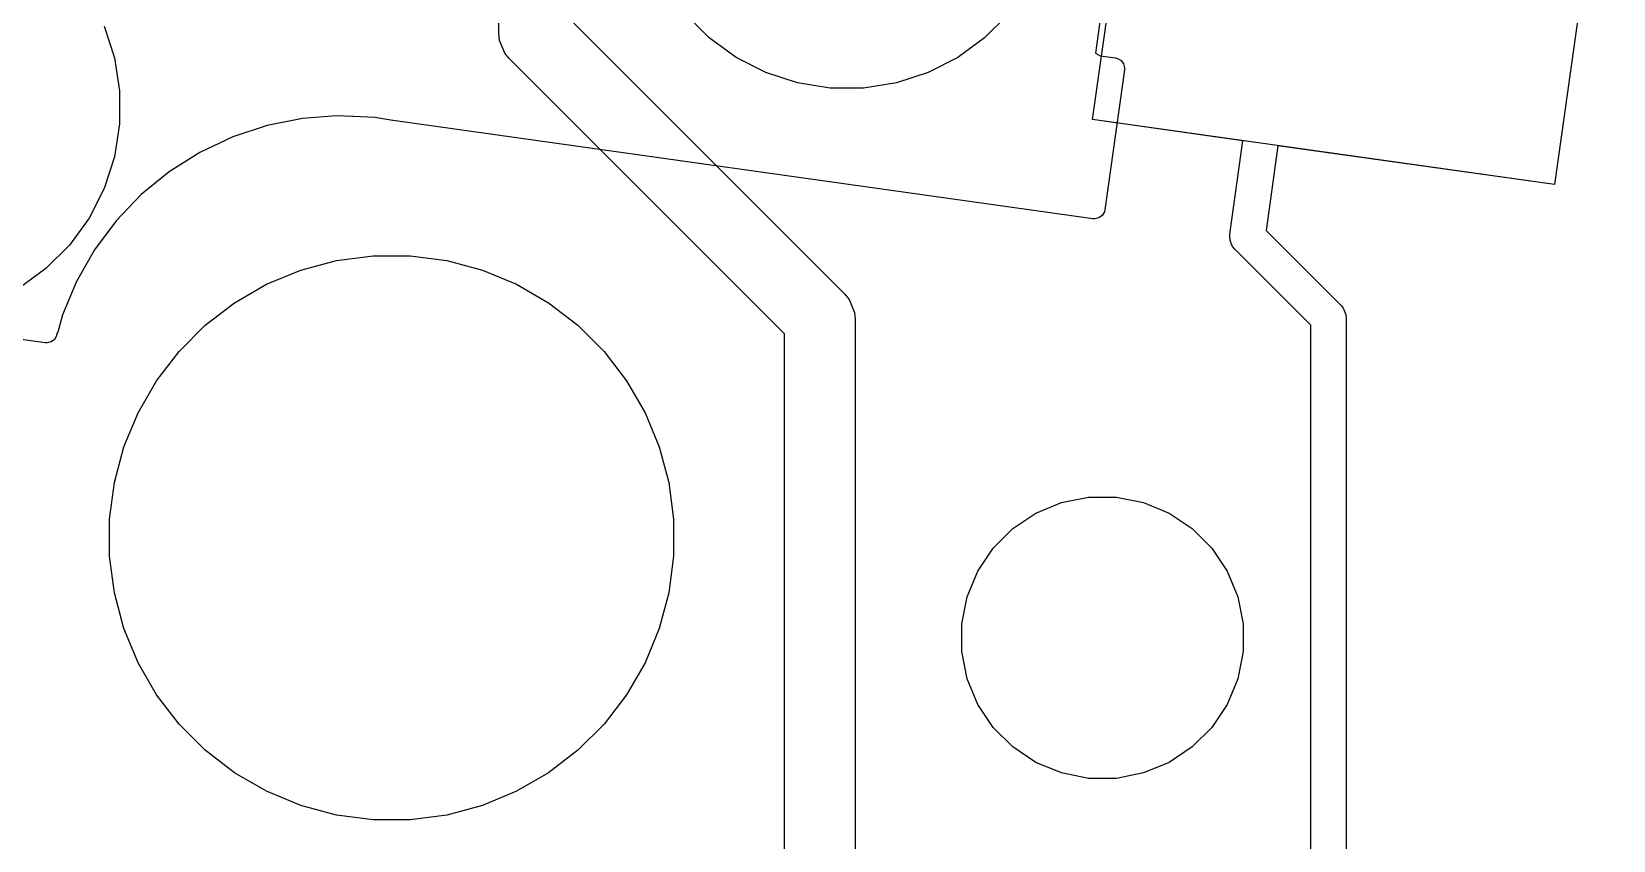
# Model space of a CAD drawing. Header units: millimetres. Extents: x 14 to 286, y -133 to -45.
# Drawn here: x 72.55 to 83.75, y -96.94 to -91.22 of the extents above; entities that cross this region are included whole.
import ezdxf

# ---------------------------------------------------------------- set-up
doc = ezdxf.new("R2010")
doc.units = ezdxf.units.MM
for name, color, linetype, true_color in [('B.Cu', 153, 'CONTINUOUS', 0x4d7fc4), ('B.Mask', 4, 'CONTINUOUS', 0x02ffee), ('B.Paste', 132, 'CONTINUOUS', 0x00c2c2), ('B.Silkscreen', 31, 'CONTINUOUS', 0xe8b2a7), ('F.Mask', 201, 'CONTINUOUS', 0xd864ff), ('F.Silkscreen', 41, 'CONTINUOUS', 0xf2eda1)]:
    doc.layers.add(name, color=color, linetype=linetype, true_color=true_color)

msp = doc.modelspace()

# ---------------------------------------------------------------- linework, layer by layer
at = {"layer": 'B.Cu', "linetype": 'CONTINUOUS'}
for p, q in [((75.8589, -91.232), (75.8589, -87.822853)), ((80.060013, -91.841508), (80.477532, -88.870704)), ((83.745417, -89.329976), (83.327898, -92.30078)), ((76.3589, -91.128446), (78.307576, -93.077123)), ((75.863704, -91.280773), (75.8589, -91.232)), ((75.901033, -91.370893), (75.863704, -91.280773)), ((75.901037, -91.370897), (75.901033, -91.370893)), ((75.932123, -91.408777), (75.901037, -91.370897)), ((77.8808, -93.357453), (75.932123, -91.408777)), ((81.124553, -91.991119), (80.060013, -91.841508)), ((81.031616, -92.652403), (81.124553, -91.991119)), ((81.372121, -92.025913), (81.287857, -92.625481)), ((83.327898, -92.30078), (81.372121, -92.025913)), ((81.030601, -92.676886), (81.031616, -92.652403)), ((81.287857, -92.625481), (81.818289, -93.155912)), ((81.032802, -92.685397), (81.030601, -92.676886)), ((81.032802, -92.694187), (81.032802, -92.685397)), ((81.038852, -92.708792), (81.032802, -92.694187)), ((81.042812, -92.724105), (81.038852, -92.708792)), ((81.048104, -92.731127), (81.042812, -92.724105)), ((81.051467, -92.739246), (81.048104, -92.731127)), ((81.067012, -92.758188), (81.051467, -92.739246)), ((81.6049, -93.296076), (81.067012, -92.758188)), ((78.307576, -93.077123), (78.338662, -93.115002)), ((78.338662, -93.115002), (78.338667, -93.115007)), ((78.338667, -93.115007), (78.375996, -93.205127)), ((78.375996, -93.205127), (78.3808, -93.2539)), ((81.818289, -93.155912), (81.833834, -93.174854)), ((81.833834, -93.174854), (81.852498, -93.219914)), ((81.852498, -93.219914), (81.8549, -93.2443)), ((78.3808, -93.2539), (78.3808, -99.1531)), ((81.6049, -99.423623), (81.6049, -93.296076)), ((81.8549, -93.2443), (81.8549, -99.4754)), ((77.8808, -99.4031), (77.8808, -93.357453))]:
    msp.add_line(p, q, dxfattribs=at)
at = {"layer": 'B.Mask', "linetype": 'CONTINUOUS'}
for p, q in [((80.060013, -91.841508), (80.477532, -88.870704)), ((83.745417, -89.329976), (83.327898, -92.30078)), ((77.348108, -91.263547), (77.181671, -91.09711)), ((79.462889, -91.09711), (79.296452, -91.263547)), ((73.066397, -91.180445), (73.139133, -91.404302)), ((77.538532, -91.401898), (77.348108, -91.263547)), ((79.296452, -91.263547), (79.106028, -91.401898)), ((73.139133, -91.404302), (73.175954, -91.636781)), ((77.748255, -91.508757), (77.538532, -91.401898)), ((79.106028, -91.401898), (78.896305, -91.508757)), ((77.972112, -91.581493), (77.748255, -91.508757)), ((78.896305, -91.508757), (78.672448, -91.581493)), ((73.175954, -91.636781), (73.175954, -91.872159)), ((78.204591, -91.618314), (77.972112, -91.581493)), ((78.439969, -91.618314), (78.204591, -91.618314)), ((78.672448, -91.581493), (78.439969, -91.618314)), ((73.175954, -91.872159), (73.139133, -92.104638)), ((83.327898, -92.30078), (80.060013, -91.841508)), ((73.139133, -92.104638), (73.066397, -92.328495)), ((73.066397, -92.328495), (72.959538, -92.538218)), ((72.959538, -92.538218), (72.821187, -92.728642)), ((72.821187, -92.728642), (72.65475, -92.895079)), ((72.65475, -92.895079), (72.464326, -93.03343)), ((74.457121, -92.90614), (74.709819, -92.838429)), ((74.709819, -92.838429), (74.969194, -92.804282)), ((74.969194, -92.804282), (75.230806, -92.804282)), ((75.230806, -92.804282), (75.490181, -92.838429)), ((75.490181, -92.838429), (75.742879, -92.90614)), ((73.98886, -93.137061), (74.215423, -93.006255)), ((74.215423, -93.006255), (74.457121, -92.90614)), ((75.742879, -92.90614), (75.984577, -93.006255)), ((75.984577, -93.006255), (76.21114, -93.137061)), ((73.781308, -93.29632), (73.98886, -93.137061)), ((76.21114, -93.137061), (76.418692, -93.29632)), ((73.59632, -93.481308), (73.781308, -93.29632)), ((76.418692, -93.29632), (76.60368, -93.481308)), ((73.437061, -93.68886), (73.59632, -93.481308)), ((76.60368, -93.481308), (76.762939, -93.68886)), ((73.306255, -93.915423), (73.437061, -93.68886)), ((76.762939, -93.68886), (76.893745, -93.915423)), ((73.20614, -94.157121), (73.306255, -93.915423)), ((76.893745, -93.915423), (76.99386, -94.157121)), ((73.138429, -94.409819), (73.20614, -94.157121)), ((76.99386, -94.157121), (77.061571, -94.409819)), ((73.104282, -94.669194), (73.138429, -94.409819)), ((77.061571, -94.409819), (77.095718, -94.669194)), ((79.659165, -94.625078), (79.840277, -94.550059)), ((79.840277, -94.550059), (80.032545, -94.511814)), ((80.032545, -94.511814), (80.228579, -94.511814)), ((80.228579, -94.511814), (80.420847, -94.550059)), ((80.420847, -94.550059), (80.601959, -94.625078)), ((73.104282, -94.930806), (73.104282, -94.669194)), ((77.095718, -94.669194), (77.095718, -94.930806)), ((79.496169, -94.733989), (79.659165, -94.625078)), ((80.601959, -94.625078), (80.764955, -94.733989)), ((79.357552, -94.872606), (79.496169, -94.733989)), ((80.764955, -94.733989), (80.903572, -94.872606)), ((79.248641, -95.035602), (79.357552, -94.872606)), ((80.903572, -94.872606), (81.012483, -95.035602)), ((73.138429, -95.190181), (73.104282, -94.930806)), ((77.095718, -94.930806), (77.061571, -95.190181)), ((79.173622, -95.216714), (79.248641, -95.035602)), ((81.012483, -95.035602), (81.087502, -95.216714)), ((73.20614, -95.442879), (73.138429, -95.190181)), ((77.061571, -95.190181), (76.99386, -95.442879)), ((79.135377, -95.408982), (79.173622, -95.216714)), ((81.087502, -95.216714), (81.125747, -95.408982)), ((73.306255, -95.684577), (73.20614, -95.442879)), ((76.99386, -95.442879), (76.893745, -95.684577)), ((79.135377, -95.605016), (79.135377, -95.408982)), ((81.125747, -95.408982), (81.125747, -95.605016)), ((73.437061, -95.91114), (73.306255, -95.684577)), ((76.893745, -95.684577), (76.762939, -95.91114)), ((79.173622, -95.797284), (79.135377, -95.605016)), ((81.125747, -95.605016), (81.087502, -95.797284)), ((79.248641, -95.978396), (79.173622, -95.797284)), ((81.087502, -95.797284), (81.012483, -95.978396)), ((73.59632, -96.118692), (73.437061, -95.91114)), ((76.762939, -95.91114), (76.60368, -96.118692)), ((79.357552, -96.141392), (79.248641, -95.978396)), ((81.012483, -95.978396), (80.903572, -96.141392)), ((73.781308, -96.30368), (73.59632, -96.118692)), ((76.60368, -96.118692), (76.418692, -96.30368)), ((79.496169, -96.280009), (79.357552, -96.141392)), ((80.903572, -96.141392), (80.764955, -96.280009)), ((73.98886, -96.462939), (73.781308, -96.30368)), ((76.418692, -96.30368), (76.21114, -96.462939)), ((79.659165, -96.38892), (79.496169, -96.280009)), ((80.764955, -96.280009), (80.601959, -96.38892)), ((74.215423, -96.593745), (73.98886, -96.462939)), ((76.21114, -96.462939), (75.984577, -96.593745)), ((79.840277, -96.463939), (79.659165, -96.38892)), ((80.032545, -96.502184), (79.840277, -96.463939)), ((80.420847, -96.463939), (80.228579, -96.502184)), ((80.601959, -96.38892), (80.420847, -96.463939)), ((80.228579, -96.502184), (80.032545, -96.502184)), ((74.457121, -96.69386), (74.215423, -96.593745)), ((74.709819, -96.761571), (74.457121, -96.69386)), ((75.742879, -96.69386), (75.490181, -96.761571)), ((75.984577, -96.593745), (75.742879, -96.69386)), ((74.969194, -96.795718), (74.709819, -96.761571)), ((75.230806, -96.795718), (74.969194, -96.795718)), ((75.490181, -96.761571), (75.230806, -96.795718))]:
    msp.add_line(p, q, dxfattribs=at)
at = {"layer": 'B.Paste', "linetype": 'CONTINUOUS'}
for p, q in [((80.060013, -91.841508), (80.477532, -88.870704)), ((83.745417, -89.329976), (83.327898, -92.30078)), ((83.327898, -92.30078), (80.060013, -91.841508))]:
    msp.add_line(p, q, dxfattribs=at)
at = {"layer": 'B.Silkscreen', "linetype": 'CONTINUOUS'}
for p, q in [((80.371038, -89.30511), (80.080798, -91.370278)), ((80.080798, -91.370278), (80.113527, -91.389557)), ((80.113527, -91.389557), (80.222364, -91.404854)), ((80.222364, -91.404854), (80.236653, -91.408317)), ((80.236653, -91.408317), (80.261867, -91.42317)), ((80.261867, -91.42317), (80.279478, -91.44654)), ((80.286196, -91.489562), (80.147022, -92.47983)), ((80.279478, -91.44654), (80.286806, -91.474872)), ((80.286806, -91.474872), (80.286196, -91.489562)), ((74.219171, -91.882928), (73.975718, -91.963369)), ((74.470613, -91.832757), (74.219171, -91.882928)), ((74.707588, -91.815004), (74.470613, -91.832757)), ((74.827023, -91.819625), (74.707588, -91.815004)), ((74.831558, -91.818595), (74.827023, -91.819625)), ((74.982406, -91.825751), (74.831558, -91.818595)), ((75.108755, -91.847451), (74.982406, -91.825751)), ((75.109249, -91.847379), (75.108755, -91.847451)), ((75.110974, -91.847797), (75.109249, -91.847379)), ((80.062314, -92.543662), (75.110974, -91.847797)), ((73.975718, -91.963369), (73.743882, -92.072879)), ((73.743882, -92.072879), (73.527121, -92.209827)), ((73.527121, -92.209827), (73.328665, -92.37217)), ((73.328665, -92.37217), (73.151473, -92.557489)), ((73.151473, -92.557489), (72.998186, -92.763021)), ((80.077003, -92.544271), (80.062314, -92.543662)), ((80.077004, -92.544272), (80.077003, -92.544271)), ((80.077005, -92.544272), (80.077004, -92.544271)), ((80.077004, -92.544271), (80.077004, -92.544272)), ((80.105336, -92.536944), (80.077005, -92.544272)), ((80.128706, -92.519333), (80.105336, -92.536944)), ((80.143559, -92.494119), (80.128706, -92.519333)), ((80.147022, -92.47983), (80.143559, -92.494119)), ((72.998186, -92.763021), (72.87109, -92.985702)), ((72.64815, -93.420342), (69.400071, -92.963854)), ((72.87109, -92.985702), (72.772079, -93.222212)), ((72.772079, -93.222212), (72.737418, -93.345637)), ((72.66284, -93.420952), (72.64815, -93.420342)), ((72.691172, -93.413624), (72.66284, -93.420952)), ((72.714542, -93.396013), (72.691172, -93.413624)), ((72.729395, -93.370799), (72.714542, -93.396013)), ((72.731734, -93.354154), (72.729395, -93.370799)), ((72.737418, -93.345637), (72.731734, -93.354154))]:
    msp.add_line(p, q, dxfattribs=at)
at = {"layer": 'F.Mask', "linetype": 'CONTINUOUS'}
for p, q in [((77.348108, -91.263547), (77.181671, -91.09711)), ((79.462889, -91.09711), (79.296452, -91.263547)), ((73.066397, -91.180445), (73.139133, -91.404302)), ((77.538532, -91.401898), (77.348108, -91.263547)), ((79.296452, -91.263547), (79.106028, -91.401898)), ((73.139133, -91.404302), (73.175954, -91.636781)), ((77.748255, -91.508757), (77.538532, -91.401898)), ((79.106028, -91.401898), (78.896305, -91.508757)), ((77.972112, -91.581493), (77.748255, -91.508757)), ((78.896305, -91.508757), (78.672448, -91.581493)), ((73.175954, -91.636781), (73.175954, -91.872159)), ((78.204591, -91.618314), (77.972112, -91.581493)), ((78.439969, -91.618314), (78.204591, -91.618314)), ((78.672448, -91.581493), (78.439969, -91.618314)), ((73.175954, -91.872159), (73.139133, -92.104638)), ((73.139133, -92.104638), (73.066397, -92.328495)), ((73.066397, -92.328495), (72.959538, -92.538218)), ((72.959538, -92.538218), (72.821187, -92.728642)), ((72.821187, -92.728642), (72.65475, -92.895079)), ((72.65475, -92.895079), (72.464326, -93.03343)), ((74.457121, -92.90614), (74.709819, -92.838429)), ((74.709819, -92.838429), (74.969194, -92.804282)), ((74.969194, -92.804282), (75.230806, -92.804282)), ((75.230806, -92.804282), (75.490181, -92.838429)), ((75.490181, -92.838429), (75.742879, -92.90614)), ((73.98886, -93.137061), (74.215423, -93.006255)), ((74.215423, -93.006255), (74.457121, -92.90614)), ((75.742879, -92.90614), (75.984577, -93.006255)), ((75.984577, -93.006255), (76.21114, -93.137061)), ((73.781308, -93.29632), (73.98886, -93.137061)), ((76.21114, -93.137061), (76.418692, -93.29632)), ((73.59632, -93.481308), (73.781308, -93.29632)), ((76.418692, -93.29632), (76.60368, -93.481308)), ((73.437061, -93.68886), (73.59632, -93.481308)), ((76.60368, -93.481308), (76.762939, -93.68886)), ((73.306255, -93.915423), (73.437061, -93.68886)), ((76.762939, -93.68886), (76.893745, -93.915423)), ((73.20614, -94.157121), (73.306255, -93.915423)), ((76.893745, -93.915423), (76.99386, -94.157121)), ((73.138429, -94.409819), (73.20614, -94.157121)), ((76.99386, -94.157121), (77.061571, -94.409819)), ((73.104282, -94.669194), (73.138429, -94.409819)), ((77.061571, -94.409819), (77.095718, -94.669194)), ((79.659165, -94.625078), (79.840277, -94.550059)), ((79.840277, -94.550059), (80.032545, -94.511814)), ((80.032545, -94.511814), (80.228579, -94.511814)), ((80.228579, -94.511814), (80.420847, -94.550059)), ((80.420847, -94.550059), (80.601959, -94.625078)), ((73.104282, -94.930806), (73.104282, -94.669194)), ((77.095718, -94.669194), (77.095718, -94.930806)), ((79.496169, -94.733989), (79.659165, -94.625078)), ((80.601959, -94.625078), (80.764955, -94.733989)), ((79.357552, -94.872606), (79.496169, -94.733989)), ((80.764955, -94.733989), (80.903572, -94.872606)), ((79.248641, -95.035602), (79.357552, -94.872606)), ((80.903572, -94.872606), (81.012483, -95.035602)), ((73.138429, -95.190181), (73.104282, -94.930806)), ((77.095718, -94.930806), (77.061571, -95.190181)), ((79.173622, -95.216714), (79.248641, -95.035602)), ((81.012483, -95.035602), (81.087502, -95.216714)), ((73.20614, -95.442879), (73.138429, -95.190181)), ((77.061571, -95.190181), (76.99386, -95.442879)), ((79.135377, -95.408982), (79.173622, -95.216714)), ((81.087502, -95.216714), (81.125747, -95.408982)), ((73.306255, -95.684577), (73.20614, -95.442879)), ((76.99386, -95.442879), (76.893745, -95.684577)), ((79.135377, -95.605016), (79.135377, -95.408982)), ((81.125747, -95.408982), (81.125747, -95.605016)), ((73.437061, -95.91114), (73.306255, -95.684577)), ((76.893745, -95.684577), (76.762939, -95.91114)), ((79.173622, -95.797284), (79.135377, -95.605016)), ((81.125747, -95.605016), (81.087502, -95.797284)), ((79.248641, -95.978396), (79.173622, -95.797284)), ((81.087502, -95.797284), (81.012483, -95.978396)), ((73.59632, -96.118692), (73.437061, -95.91114)), ((76.762939, -95.91114), (76.60368, -96.118692)), ((79.357552, -96.141392), (79.248641, -95.978396)), ((81.012483, -95.978396), (80.903572, -96.141392)), ((73.781308, -96.30368), (73.59632, -96.118692)), ((76.60368, -96.118692), (76.418692, -96.30368)), ((79.496169, -96.280009), (79.357552, -96.141392)), ((80.903572, -96.141392), (80.764955, -96.280009)), ((73.98886, -96.462939), (73.781308, -96.30368)), ((76.418692, -96.30368), (76.21114, -96.462939)), ((79.659165, -96.38892), (79.496169, -96.280009)), ((80.764955, -96.280009), (80.601959, -96.38892)), ((74.215423, -96.593745), (73.98886, -96.462939)), ((76.21114, -96.462939), (75.984577, -96.593745)), ((79.840277, -96.463939), (79.659165, -96.38892)), ((80.032545, -96.502184), (79.840277, -96.463939)), ((80.420847, -96.463939), (80.228579, -96.502184)), ((80.601959, -96.38892), (80.420847, -96.463939)), ((80.228579, -96.502184), (80.032545, -96.502184)), ((74.457121, -96.69386), (74.215423, -96.593745)), ((74.709819, -96.761571), (74.457121, -96.69386)), ((75.742879, -96.69386), (75.490181, -96.761571)), ((75.984577, -96.593745), (75.742879, -96.69386)), ((74.969194, -96.795718), (74.709819, -96.761571)), ((75.230806, -96.795718), (74.969194, -96.795718)), ((75.490181, -96.761571), (75.230806, -96.795718))]:
    msp.add_line(p, q, dxfattribs=at)
at = {"layer": 'F.Silkscreen', "linetype": 'CONTINUOUS'}
for p, q in [((74.457121, -92.90614), (74.709819, -92.838429)), ((74.709819, -92.838429), (74.969194, -92.804282)), ((74.969194, -92.804282), (75.230806, -92.804282)), ((75.230806, -92.804282), (75.490181, -92.838429)), ((75.490181, -92.838429), (75.742879, -92.90614)), ((73.98886, -93.137061), (74.215423, -93.006255)), ((74.215423, -93.006255), (74.457121, -92.90614)), ((75.742879, -92.90614), (75.984577, -93.006255)), ((75.984577, -93.006255), (76.21114, -93.137061)), ((73.781308, -93.29632), (73.98886, -93.137061)), ((76.21114, -93.137061), (76.418692, -93.29632)), ((73.59632, -93.481308), (73.781308, -93.29632)), ((76.418692, -93.29632), (76.60368, -93.481308)), ((73.437061, -93.68886), (73.59632, -93.481308)), ((76.60368, -93.481308), (76.762939, -93.68886)), ((73.306255, -93.915423), (73.437061, -93.68886)), ((76.762939, -93.68886), (76.893745, -93.915423)), ((73.20614, -94.157121), (73.306255, -93.915423)), ((76.893745, -93.915423), (76.99386, -94.157121)), ((73.138429, -94.409819), (73.20614, -94.157121)), ((76.99386, -94.157121), (77.061571, -94.409819)), ((73.104282, -94.669194), (73.138429, -94.409819)), ((77.061571, -94.409819), (77.095718, -94.669194)), ((79.659165, -94.625078), (79.840277, -94.550059)), ((79.840277, -94.550059), (80.032545, -94.511814)), ((80.032545, -94.511814), (80.228579, -94.511814)), ((80.228579, -94.511814), (80.420847, -94.550059)), ((80.420847, -94.550059), (80.601959, -94.625078)), ((73.104282, -94.930806), (73.104282, -94.669194)), ((77.095718, -94.669194), (77.095718, -94.930806)), ((79.496169, -94.733989), (79.659165, -94.625078)), ((80.601959, -94.625078), (80.764955, -94.733989)), ((79.357552, -94.872606), (79.496169, -94.733989)), ((80.764955, -94.733989), (80.903572, -94.872606)), ((79.248641, -95.035602), (79.357552, -94.872606)), ((80.903572, -94.872606), (81.012483, -95.035602)), ((73.138429, -95.190181), (73.104282, -94.930806)), ((77.095718, -94.930806), (77.061571, -95.190181)), ((79.173622, -95.216714), (79.248641, -95.035602)), ((81.012483, -95.035602), (81.087502, -95.216714)), ((73.20614, -95.442879), (73.138429, -95.190181)), ((77.061571, -95.190181), (76.99386, -95.442879)), ((79.135377, -95.408982), (79.173622, -95.216714)), ((81.087502, -95.216714), (81.125747, -95.408982)), ((73.306255, -95.684577), (73.20614, -95.442879)), ((76.99386, -95.442879), (76.893745, -95.684577)), ((79.135377, -95.605016), (79.135377, -95.408982)), ((81.125747, -95.408982), (81.125747, -95.605016)), ((73.437061, -95.91114), (73.306255, -95.684577)), ((76.893745, -95.684577), (76.762939, -95.91114)), ((79.173622, -95.797284), (79.135377, -95.605016)), ((81.125747, -95.605016), (81.087502, -95.797284)), ((79.248641, -95.978396), (79.173622, -95.797284)), ((81.087502, -95.797284), (81.012483, -95.978396)), ((73.59632, -96.118692), (73.437061, -95.91114)), ((76.762939, -95.91114), (76.60368, -96.118692)), ((79.357552, -96.141392), (79.248641, -95.978396)), ((81.012483, -95.978396), (80.903572, -96.141392)), ((73.781308, -96.30368), (73.59632, -96.118692)), ((76.60368, -96.118692), (76.418692, -96.30368)), ((79.496169, -96.280009), (79.357552, -96.141392)), ((80.903572, -96.141392), (80.764955, -96.280009)), ((73.98886, -96.462939), (73.781308, -96.30368)), ((76.418692, -96.30368), (76.21114, -96.462939)), ((79.659165, -96.38892), (79.496169, -96.280009)), ((80.764955, -96.280009), (80.601959, -96.38892)), ((74.215423, -96.593745), (73.98886, -96.462939)), ((76.21114, -96.462939), (75.984577, -96.593745)), ((79.840277, -96.463939), (79.659165, -96.38892)), ((80.032545, -96.502184), (79.840277, -96.463939)), ((80.420847, -96.463939), (80.228579, -96.502184)), ((80.601959, -96.38892), (80.420847, -96.463939)), ((80.228579, -96.502184), (80.032545, -96.502184)), ((74.457121, -96.69386), (74.215423, -96.593745)), ((74.709819, -96.761571), (74.457121, -96.69386)), ((75.742879, -96.69386), (75.490181, -96.761571)), ((75.984577, -96.593745), (75.742879, -96.69386)), ((74.969194, -96.795718), (74.709819, -96.761571)), ((75.230806, -96.795718), (74.969194, -96.795718)), ((75.490181, -96.761571), (75.230806, -96.795718))]:
    msp.add_line(p, q, dxfattribs=at)

doc.saveas('drawing.dxf')
